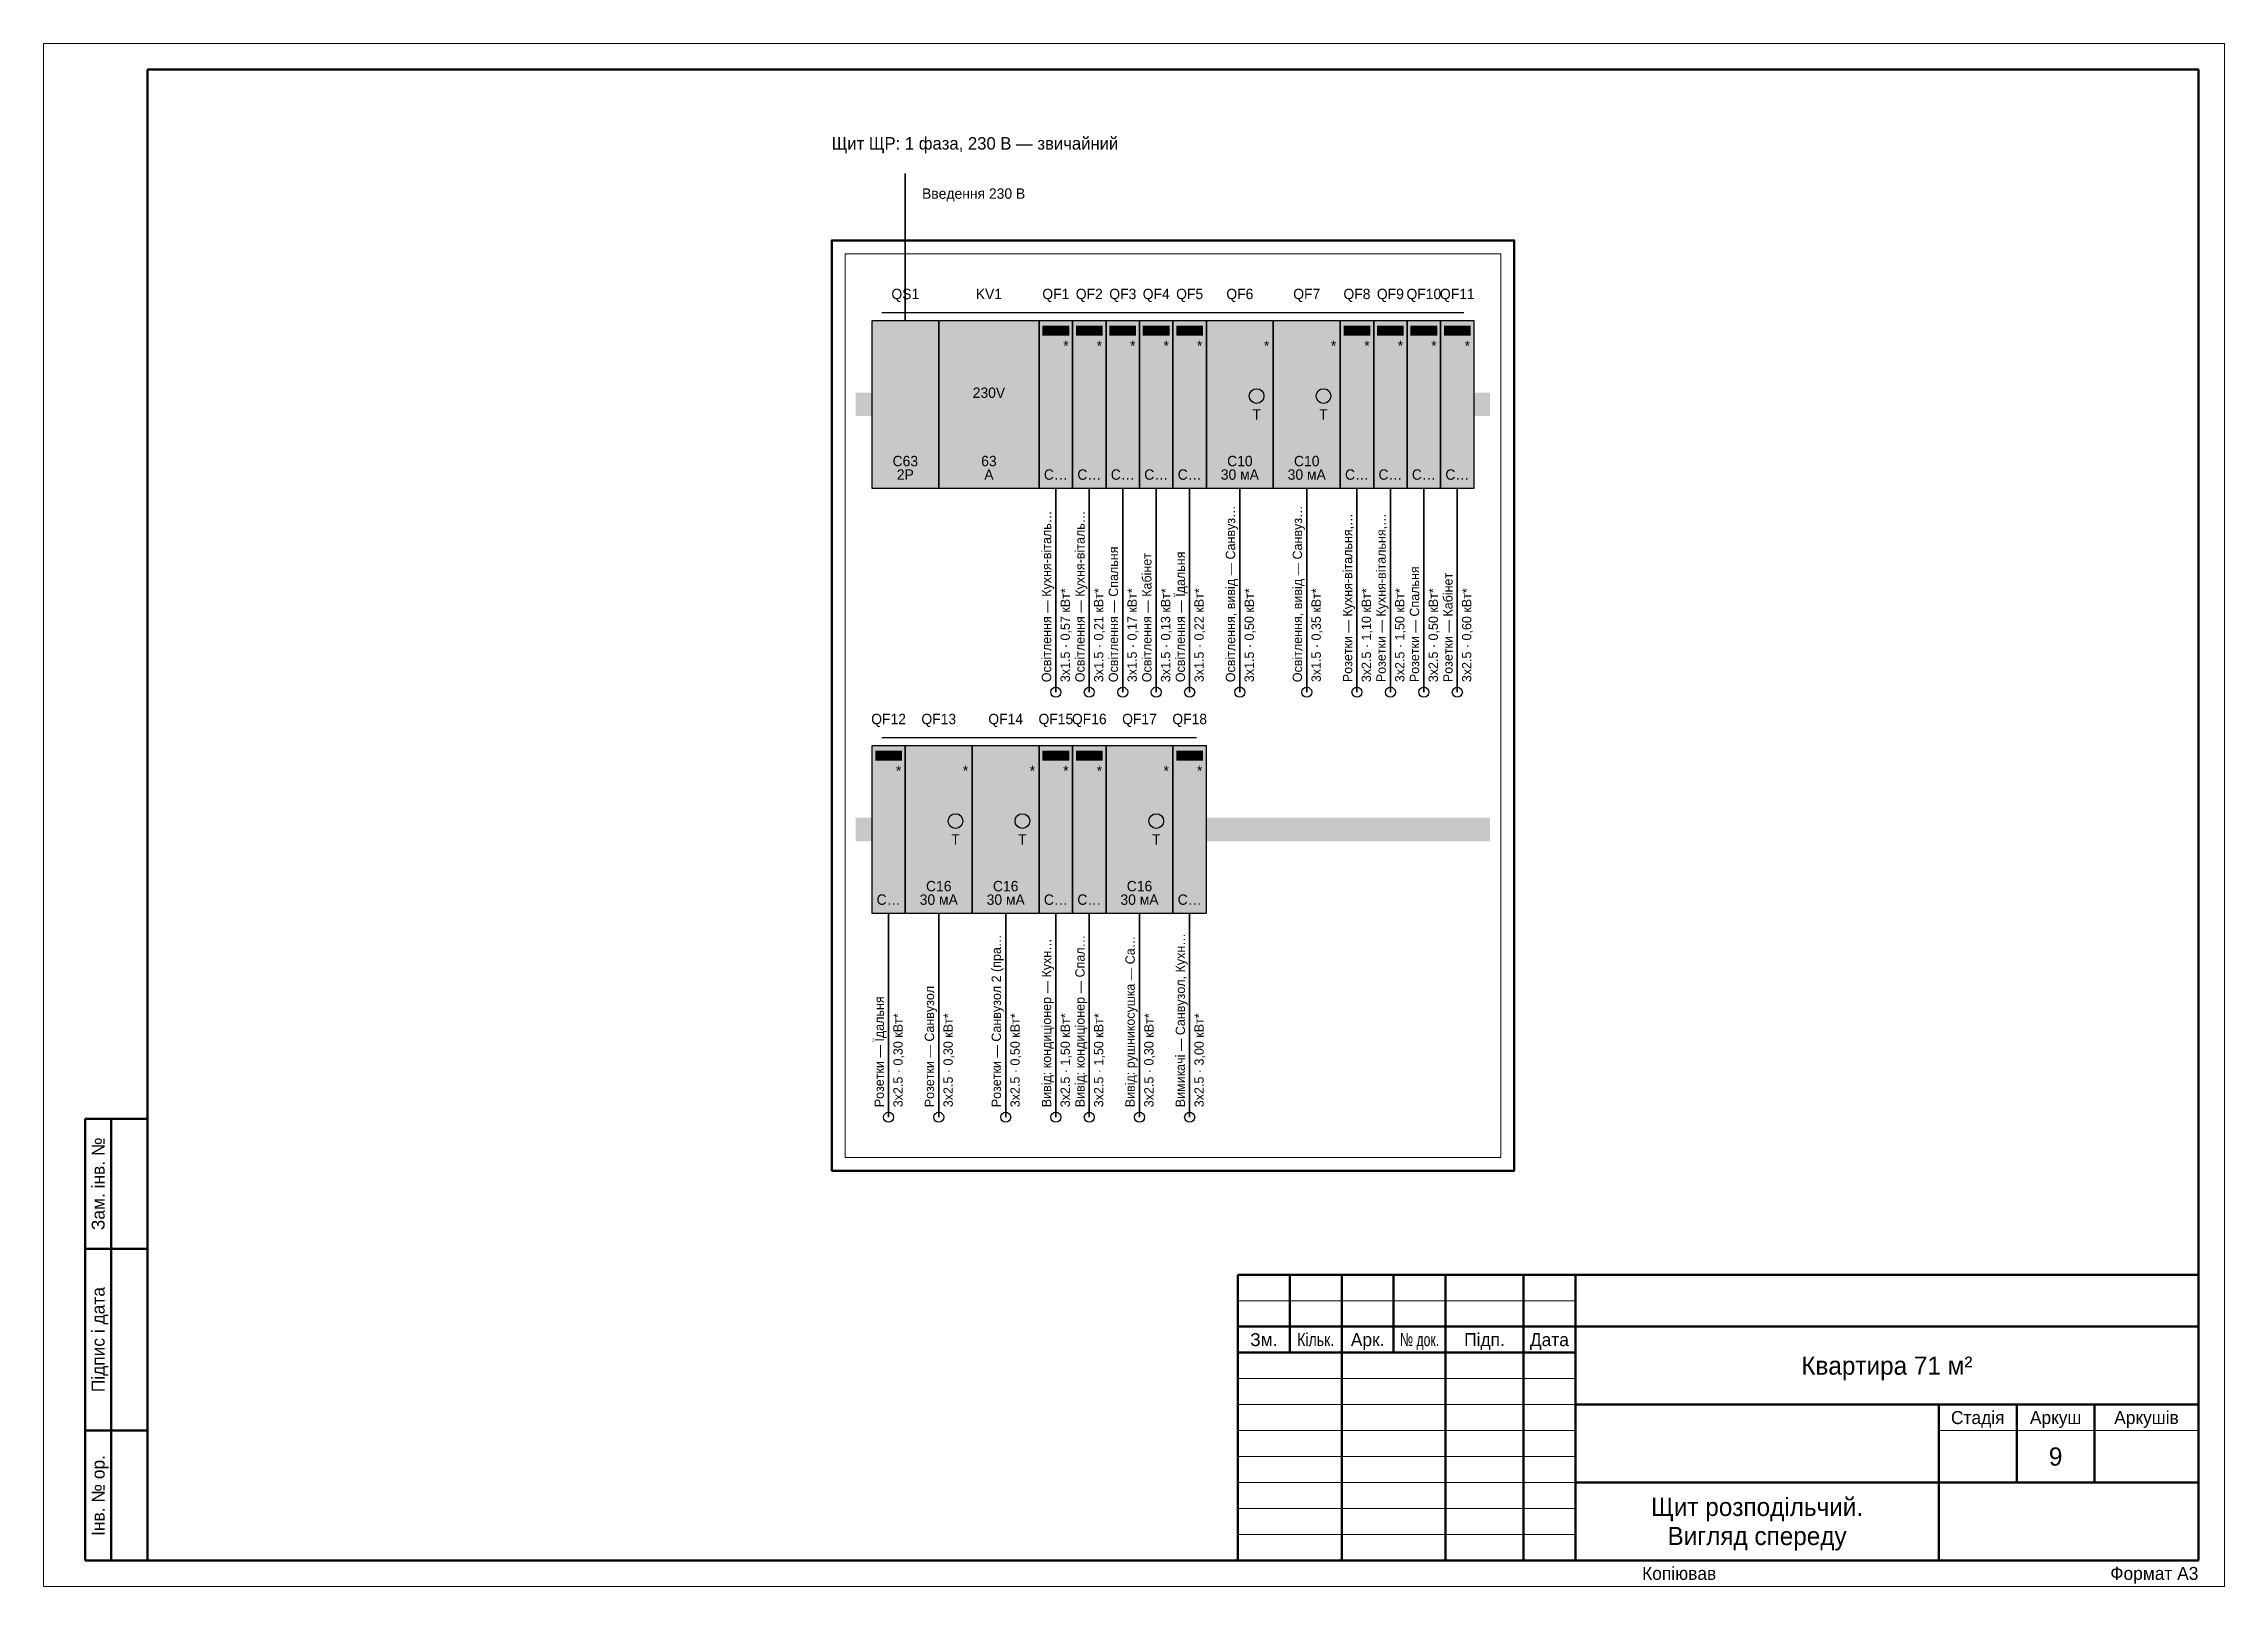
# Paper-space layout '09 Щит' of a CAD drawing. Header units: millimetres. Extents: x 0 to 420, y 0 to 297.
import ezdxf
from ezdxf.enums import TextEntityAlignment as Align

# ---------------------------------------------------------------- set-up
doc = ezdxf.new("R2010")
doc.units = ezdxf.units.MM
for name, color, linetype in [('A-SHEET', 7, 'Continuous'), ('E-PANEL', 7, 'Continuous'), ('E-PANEL-WIRE', 1, 'Continuous')]:
    doc.layers.add(name, color=color, linetype=linetype)
doc.styles.add('PLEX_LIGHT', font='IBMPlexSans-Light.ttf')

# ---------------------------------------------------------------- blocks, each defined once
blk = doc.blocks.new('STAMP_F3')
at = {"lineweight": 50}
for p, q in [((185, 55), (0, 55)), ((0, 55), (0, 0)), ((10, 40), (10, 55)), ((20, 40), (20, 55)), ((30, 40), (30, 55)), ((40, 40), (40, 55)), ((55, 40), (55, 55)), ((65, 0), (65, 55)), ((185, 0), (185, 55)), ((0, 45), (65, 45)), ((65, 45), (185, 45)), ((0, 40), (65, 40)), ((20, 0), (20, 40)), ((40, 0), (40, 40)), ((55, 0), (55, 40)), ((65, 30), (185, 30)), ((135, 0), (135, 30)), ((150, 15), (150, 30)), ((165, 15), (165, 30)), ((65, 15), (185, 15)), ((0, 0), (185, 0))]:
    blk.add_line(p, q, dxfattribs=at)
at = {"lineweight": 18}
for p, q in [((0, 50), (65, 50)), ((0, 35), (65, 35)), ((0, 30), (65, 30)), ((0, 25), (65, 25)), ((135, 25), (185, 25)), ((0, 20), (65, 20)), ((0, 15), (65, 15)), ((0, 10), (65, 10)), ((0, 5), (65, 5))]:
    blk.add_line(p, q, dxfattribs=at)
at = {"style": 'PLEX_LIGHT'}
for s, p in [('Зм.', (5, 42.5)), ('Арк.', (25, 42.5)), ('Підп.', (47.5, 42.5)), ('Дата', (60, 42.5)), ('Стадія', (142.5, 27.5)), ('Аркуш', (157.5, 27.5)), ('Аркушів', (175, 27.5))]:
    blk.add_text(s, height=2.5, dxfattribs=at).set_placement(p, align=Align.MIDDLE_CENTER)
for s, width, p in [('Кільк.', 0.81045, (15, 42.5)), ('№ док.', 0.701948, (35, 42.5))]:
    blk.add_text(s, height=2.5, dxfattribs=dict(at, width=width)).set_placement(p, align=Align.MIDDLE_CENTER)
for tag, height, p in [('CODE', 5, (125, 50)), ('DATE1', 2.5, (60, 37.5)), ('OBJECT', 3.5, (125, 37.5)), ('DATE2', 2.5, (60, 32.5)), ('OBJECT_2', 3.5, (125, 31.9)), ('DATE3', 2.5, (60, 27.5)), ('DATE4', 2.5, (60, 22.5)), ('BUILDING', 3.5, (100, 22.5)), ('STAGE', 3.5, (142.5, 20)), ('SHEET', 3.5, (157.5, 20)), ('SHEETS', 3.5, (175, 20)), ('DATE5', 2.5, (60, 17.5)), ('BUILDING_2', 3.5, (100, 16.9)), ('DATE6', 2.5, (60, 12.5)), ('DATE7', 2.5, (60, 7.5)), ('IMAGE', 3.5, (100, 7.5)), ('ORG', 2.5, (160, 7.5)), ('ORG_2', 2.5, (160, 3.5)), ('DATE8', 2.5, (60, 2.5)), ('IMAGE_2', 3.5, (100, 1.9))]:
    blk.add_attdef(tag, text='', height=height, dxfattribs=at).set_placement(p, align=Align.MIDDLE_CENTER)
for tag, p in [('ROLE1', (1, 37.5)), ('NAME1', (21, 37.5)), ('ROLE2', (1, 32.5)), ('NAME2', (21, 32.5)), ('ROLE3', (1, 27.5)), ('NAME3', (21, 27.5)), ('ROLE4', (1, 22.5)), ('NAME4', (21, 22.5)), ('ROLE5', (1, 17.5)), ('NAME5', (21, 17.5)), ('ROLE6', (1, 12.5)), ('NAME6', (21, 12.5)), ('ROLE7', (1, 7.5)), ('NAME7', (21, 7.5)), ('ROLE8', (1, 2.5)), ('NAME8', (21, 2.5))]:
    blk.add_attdef(tag, text='', height=2.5, dxfattribs=at).set_placement(p, align=Align.MIDDLE_LEFT)

psp = doc.layouts.new('09 Щит')

# ---------------------------------------------------------------- hatches: boundary and pattern name
at = {"layer": 'E-PANEL', "true_color": 0xffffff}
h = psp.add_hatch(color=7, dxfattribs=at)
h.dxf.hatch_style = 1
h.paths.add_polyline_path([(159.51, 211.44), (172.4, 211.44), (172.4, 243.65), (159.51, 243.65)])
h = psp.add_hatch(color=7, dxfattribs=at)
h.dxf.hatch_style = 1
h.paths.add_polyline_path([(172.4, 211.44), (191.73, 211.44), (191.73, 243.65), (172.4, 243.65)])
h = psp.add_hatch(color=7, dxfattribs=at)
h.dxf.hatch_style = 1
h.paths.add_polyline_path([(191.73, 211.44), (198.17, 211.44), (198.17, 243.65), (191.73, 243.65)])
h = psp.add_hatch(color=7, dxfattribs=at)
h.dxf.hatch_style = 1
h.paths.add_polyline_path([(198.17, 211.44), (204.61, 211.44), (204.61, 243.65), (198.17, 243.65)])
h = psp.add_hatch(color=7, dxfattribs=at)
h.dxf.hatch_style = 1
h.paths.add_polyline_path([(204.61, 211.44), (211.06, 211.44), (211.06, 243.65), (204.61, 243.65)])
h = psp.add_hatch(color=7, dxfattribs=at)
h.dxf.hatch_style = 1
h.paths.add_polyline_path([(211.06, 211.44), (217.5, 211.44), (217.5, 243.65), (211.06, 243.65)])
h = psp.add_hatch(color=7, dxfattribs=at)
h.dxf.hatch_style = 1
h.paths.add_polyline_path([(217.5, 211.44), (223.94, 211.44), (223.94, 243.65), (217.5, 243.65)])
h = psp.add_hatch(color=7, dxfattribs=at)
h.dxf.hatch_style = 1
h.paths.add_polyline_path([(223.94, 211.44), (236.83, 211.44), (236.83, 243.65), (223.94, 243.65)])
h = psp.add_hatch(color=7, dxfattribs=at)
h.dxf.hatch_style = 1
h.paths.add_polyline_path([(236.83, 211.44), (249.71, 211.44), (249.71, 243.65), (236.83, 243.65)])
h = psp.add_hatch(color=7, dxfattribs=at)
h.dxf.hatch_style = 1
h.paths.add_polyline_path([(249.71, 211.44), (256.16, 211.44), (256.16, 243.65), (249.71, 243.65)])
h = psp.add_hatch(color=7, dxfattribs=at)
h.dxf.hatch_style = 1
h.paths.add_polyline_path([(256.16, 211.44), (262.6, 211.44), (262.6, 243.65), (256.16, 243.65)])
h = psp.add_hatch(color=7, dxfattribs=at)
h.dxf.hatch_style = 1
h.paths.add_polyline_path([(262.6, 211.44), (269.04, 211.44), (269.04, 243.65), (262.6, 243.65)])
h = psp.add_hatch(color=7, dxfattribs=at)
h.dxf.hatch_style = 1
h.paths.add_polyline_path([(269.04, 211.44), (275.49, 211.44), (275.49, 243.65), (269.04, 243.65)])
at = {"layer": 'E-PANEL', "true_color": 0x4e79a7}
h = psp.add_hatch(color=7, dxfattribs=at)
h.dxf.hatch_style = 1
h.paths.add_polyline_path([(192.37, 240.75), (197.53, 240.75), (197.53, 242.68), (192.37, 242.68)])
at = {"layer": 'E-PANEL', "true_color": 0xf28e2b}
h = psp.add_hatch(color=7, dxfattribs=at)
h.dxf.hatch_style = 1
h.paths.add_polyline_path([(198.82, 240.75), (203.97, 240.75), (203.97, 242.68), (198.82, 242.68)])
at = {"layer": 'E-PANEL', "true_color": 0x59a14f}
h = psp.add_hatch(color=7, dxfattribs=at)
h.dxf.hatch_style = 1
h.paths.add_polyline_path([(205.26, 240.75), (210.41, 240.75), (210.41, 242.68), (205.26, 242.68)])
at = {"layer": 'E-PANEL', "true_color": 0xe15759}
h = psp.add_hatch(color=7, dxfattribs=at)
h.dxf.hatch_style = 1
h.paths.add_polyline_path([(211.7, 240.75), (216.86, 240.75), (216.86, 242.68), (211.7, 242.68)])
at = {"layer": 'E-PANEL', "true_color": 0x76b7b2}
h = psp.add_hatch(color=7, dxfattribs=at)
h.dxf.hatch_style = 1
h.paths.add_polyline_path([(218.14, 240.75), (223.3, 240.75), (223.3, 242.68), (218.14, 242.68)])
at = {"layer": 'E-PANEL', "true_color": 0xd4a72c}
h = psp.add_hatch(color=7, dxfattribs=at)
h.dxf.hatch_style = 1
h.paths.add_polyline_path([(224.59, 240.75), (236.18, 240.75), (236.18, 242.68), (224.59, 242.68)])
at = {"layer": 'E-PANEL', "true_color": 0xb07aa1}
h = psp.add_hatch(color=7, dxfattribs=at)
h.dxf.hatch_style = 1
h.paths.add_polyline_path([(237.47, 240.75), (249.07, 240.75), (249.07, 242.68), (237.47, 242.68)])
at = {"layer": 'E-PANEL', "true_color": 0xe67f8a}
h = psp.add_hatch(color=7, dxfattribs=at)
h.dxf.hatch_style = 1
h.paths.add_polyline_path([(250.36, 240.75), (255.51, 240.75), (255.51, 242.68), (250.36, 242.68)])
at = {"layer": 'E-PANEL', "true_color": 0x9c755f}
h = psp.add_hatch(color=7, dxfattribs=at)
h.dxf.hatch_style = 1
h.paths.add_polyline_path([(256.8, 240.75), (261.96, 240.75), (261.96, 242.68), (256.8, 242.68)])
at = {"layer": 'E-PANEL', "true_color": 0x5f9ed1}
h = psp.add_hatch(color=7, dxfattribs=at)
h.dxf.hatch_style = 1
h.paths.add_polyline_path([(263.24, 240.75), (268.4, 240.75), (268.4, 242.68), (263.24, 242.68)])
at = {"layer": 'E-PANEL', "true_color": 0x8cbf5f}
h = psp.add_hatch(color=7, dxfattribs=at)
h.dxf.hatch_style = 1
h.paths.add_polyline_path([(269.69, 240.75), (274.84, 240.75), (274.84, 242.68), (269.69, 242.68)])
at = {"layer": 'E-PANEL', "true_color": 0x3a3a3a}
h = psp.add_hatch(color=7, dxfattribs=at)
h.dxf.hatch_style = 1
h.paths.add_polyline_path([(161.32, 225.29), (164.15, 225.29), (164.15, 233.02), (161.32, 233.02)])
h = psp.add_hatch(color=7, dxfattribs=at)
h.dxf.hatch_style = 1
h.paths.add_polyline_path([(167.76, 225.29), (170.6, 225.29), (170.6, 233.02), (167.76, 233.02)])
at = {"layer": 'E-PANEL', "true_color": 0x1f3d2b}
h = psp.add_hatch(color=7, dxfattribs=at)
h.dxf.hatch_style = 1
h.paths.add_polyline_path([(174.33, 226.58), (189.8, 226.58), (189.8, 233.02), (174.33, 233.02)])
at = {"layer": 'E-PANEL', "true_color": 0x3a3a3a}
h = psp.add_hatch(color=7, dxfattribs=at)
h.dxf.hatch_style = 1
h.paths.add_polyline_path([(193.53, 225.29), (196.37, 225.29), (196.37, 233.02), (193.53, 233.02)])
h = psp.add_hatch(color=7, dxfattribs=at)
h.dxf.hatch_style = 1
h.paths.add_polyline_path([(199.98, 225.29), (202.81, 225.29), (202.81, 233.02), (199.98, 233.02)])
h = psp.add_hatch(color=7, dxfattribs=at)
h.dxf.hatch_style = 1
h.paths.add_polyline_path([(206.42, 225.29), (209.25, 225.29), (209.25, 233.02), (206.42, 233.02)])
h = psp.add_hatch(color=7, dxfattribs=at)
h.dxf.hatch_style = 1
h.paths.add_polyline_path([(212.86, 225.29), (215.7, 225.29), (215.7, 233.02), (212.86, 233.02)])
h = psp.add_hatch(color=7, dxfattribs=at)
h.dxf.hatch_style = 1
h.paths.add_polyline_path([(219.3, 225.29), (222.14, 225.29), (222.14, 233.02), (219.3, 233.02)])
h = psp.add_hatch(color=7, dxfattribs=at)
h.dxf.hatch_style = 1
h.paths.add_polyline_path([(225.75, 225.29), (228.58, 225.29), (228.58, 233.02), (225.75, 233.02)])
h = psp.add_hatch(color=7, dxfattribs=at)
h.dxf.hatch_style = 1
h.paths.add_polyline_path([(238.63, 225.29), (241.47, 225.29), (241.47, 233.02), (238.63, 233.02)])
h = psp.add_hatch(color=7, dxfattribs=at)
h.dxf.hatch_style = 1
h.paths.add_polyline_path([(251.52, 225.29), (254.35, 225.29), (254.35, 233.02), (251.52, 233.02)])
h = psp.add_hatch(color=7, dxfattribs=at)
h.dxf.hatch_style = 1
h.paths.add_polyline_path([(257.96, 225.29), (260.8, 225.29), (260.8, 233.02), (257.96, 233.02)])
h = psp.add_hatch(color=7, dxfattribs=at)
h.dxf.hatch_style = 1
h.paths.add_polyline_path([(264.4, 225.29), (267.24, 225.29), (267.24, 233.02), (264.4, 233.02)])
h = psp.add_hatch(color=7, dxfattribs=at)
h.dxf.hatch_style = 1
h.paths.add_polyline_path([(270.85, 225.29), (273.68, 225.29), (273.68, 233.02), (270.85, 233.02)])
at = {"layer": 'E-PANEL', "true_color": 0xc8c8c8}
h = psp.add_hatch(color=7, dxfattribs=at)
h.dxf.hatch_style = 1
h.paths.add_polyline_path([(156.42, 225.29), (278.58, 225.29), (278.58, 229.8), (156.42, 229.8)])
at = {"layer": 'E-PANEL', "true_color": 0xffffff}
h = psp.add_hatch(color=7, dxfattribs=at)
h.dxf.hatch_style = 1
h.paths.add_polyline_path([(159.51, 129.61), (165.96, 129.61), (165.96, 161.83), (159.51, 161.83)])
at = {"layer": 'E-PANEL', "true_color": 0xc9845c}
h = psp.add_hatch(color=7, dxfattribs=at)
h.dxf.hatch_style = 1
h.paths.add_polyline_path([(160.16, 158.93), (165.31, 158.93), (165.31, 160.86), (160.16, 160.86)])
at = {"layer": 'E-PANEL', "true_color": 0xffffff}
h = psp.add_hatch(color=7, dxfattribs=at)
h.dxf.hatch_style = 1
h.paths.add_polyline_path([(165.96, 129.61), (178.84, 129.61), (178.84, 161.83), (165.96, 161.83)])
at = {"layer": 'E-PANEL', "true_color": 0x7f7fc9}
h = psp.add_hatch(color=7, dxfattribs=at)
h.dxf.hatch_style = 1
h.paths.add_polyline_path([(166.6, 158.93), (178.2, 158.93), (178.2, 160.86), (166.6, 160.86)])
at = {"layer": 'E-PANEL', "true_color": 0xffffff}
h = psp.add_hatch(color=7, dxfattribs=at)
h.dxf.hatch_style = 1
h.paths.add_polyline_path([(178.84, 129.61), (191.73, 129.61), (191.73, 161.83), (178.84, 161.83)])
at = {"layer": 'E-PANEL', "true_color": 0x4fb0a0}
h = psp.add_hatch(color=7, dxfattribs=at)
h.dxf.hatch_style = 1
h.paths.add_polyline_path([(179.49, 158.93), (191.08, 158.93), (191.08, 160.86), (179.49, 160.86)])
at = {"layer": 'E-PANEL', "true_color": 0xffffff}
h = psp.add_hatch(color=7, dxfattribs=at)
h.dxf.hatch_style = 1
h.paths.add_polyline_path([(191.73, 129.61), (198.17, 129.61), (198.17, 161.83), (191.73, 161.83)])
at = {"layer": 'E-PANEL', "true_color": 0x4e79a7}
h = psp.add_hatch(color=7, dxfattribs=at)
h.dxf.hatch_style = 1
h.paths.add_polyline_path([(192.37, 158.93), (197.53, 158.93), (197.53, 160.86), (192.37, 160.86)])
at = {"layer": 'E-PANEL', "true_color": 0xffffff}
h = psp.add_hatch(color=7, dxfattribs=at)
h.dxf.hatch_style = 1
h.paths.add_polyline_path([(198.17, 129.61), (204.61, 129.61), (204.61, 161.83), (198.17, 161.83)])
at = {"layer": 'E-PANEL', "true_color": 0xf28e2b}
h = psp.add_hatch(color=7, dxfattribs=at)
h.dxf.hatch_style = 1
h.paths.add_polyline_path([(198.82, 158.93), (203.97, 158.93), (203.97, 160.86), (198.82, 160.86)])
at = {"layer": 'E-PANEL', "true_color": 0xffffff}
h = psp.add_hatch(color=7, dxfattribs=at)
h.dxf.hatch_style = 1
h.paths.add_polyline_path([(204.61, 129.61), (217.5, 129.61), (217.5, 161.83), (204.61, 161.83)])
at = {"layer": 'E-PANEL', "true_color": 0x59a14f}
h = psp.add_hatch(color=7, dxfattribs=at)
h.dxf.hatch_style = 1
h.paths.add_polyline_path([(205.26, 158.93), (216.86, 158.93), (216.86, 160.86), (205.26, 160.86)])
at = {"layer": 'E-PANEL', "true_color": 0xffffff}
h = psp.add_hatch(color=7, dxfattribs=at)
h.dxf.hatch_style = 1
h.paths.add_polyline_path([(217.5, 129.61), (223.94, 129.61), (223.94, 161.83), (217.5, 161.83)])
at = {"layer": 'E-PANEL', "true_color": 0xe15759}
h = psp.add_hatch(color=7, dxfattribs=at)
h.dxf.hatch_style = 1
h.paths.add_polyline_path([(218.14, 158.93), (223.3, 158.93), (223.3, 160.86), (218.14, 160.86)])
at = {"layer": 'E-PANEL', "true_color": 0xc8c8c8}
h = psp.add_hatch(color=7, dxfattribs=at)
h.dxf.hatch_style = 1
h.paths.add_polyline_path([(156.42, 143.46), (278.58, 143.46), (278.58, 147.97), (156.42, 147.97)])
at = {"layer": 'E-PANEL', "true_color": 0x3a3a3a}
h = psp.add_hatch(color=7, dxfattribs=at)
h.dxf.hatch_style = 1
h.paths.add_polyline_path([(161.32, 143.46), (164.15, 143.46), (164.15, 151.19), (161.32, 151.19)])
h = psp.add_hatch(color=7, dxfattribs=at)
h.dxf.hatch_style = 1
h.paths.add_polyline_path([(167.76, 143.46), (170.6, 143.46), (170.6, 151.19), (167.76, 151.19)])
h = psp.add_hatch(color=7, dxfattribs=at)
h.dxf.hatch_style = 1
h.paths.add_polyline_path([(180.65, 143.46), (183.48, 143.46), (183.48, 151.19), (180.65, 151.19)])
h = psp.add_hatch(color=7, dxfattribs=at)
h.dxf.hatch_style = 1
h.paths.add_polyline_path([(193.53, 143.46), (196.37, 143.46), (196.37, 151.19), (193.53, 151.19)])
h = psp.add_hatch(color=7, dxfattribs=at)
h.dxf.hatch_style = 1
h.paths.add_polyline_path([(199.98, 143.46), (202.81, 143.46), (202.81, 151.19), (199.98, 151.19)])
h = psp.add_hatch(color=7, dxfattribs=at)
h.dxf.hatch_style = 1
h.paths.add_polyline_path([(206.42, 143.46), (209.25, 143.46), (209.25, 151.19), (206.42, 151.19)])
h = psp.add_hatch(color=7, dxfattribs=at)
h.dxf.hatch_style = 1
h.paths.add_polyline_path([(219.3, 143.46), (222.14, 143.46), (222.14, 151.19), (219.3, 151.19)])

# ---------------------------------------------------------------- linework, layer by layer
at = {"layer": 'A-SHEET', "lineweight": 18}
for p, q in [((420, 297), (0, 297)), ((0, 297), (0, 0)), ((420, 0), (420, 297)), ((0, 0), (420, 0))]:
    psp.add_line(p, q, dxfattribs=at)
at = {"layer": 'A-SHEET', "lineweight": 50}
for p, q in [((415, 292), (20, 292)), ((20, 292), (20, 5)), ((415, 5), (415, 292)), ((20, 90), (8, 90)), ((8, 90), (8, 65)), ((13, 65), (13, 90)), ((20, 65), (20, 90)), ((20, 65), (8, 65)), ((8, 65), (8, 30)), ((8, 65), (20, 65)), ((13, 30), (13, 65)), ((20, 30), (20, 65)), ((20, 30), (8, 30)), ((8, 30), (8, 5)), ((8, 30), (20, 30)), ((13, 5), (13, 30)), ((20, 5), (20, 30)), ((8, 5), (20, 5)), ((20, 5), (415, 5))]:
    psp.add_line(p, q, dxfattribs=at)
at = {"layer": 'E-PANEL', "lineweight": 50, "true_color": 0x3a3a3a}
psp.add_lwpolyline([(151.78, 80), (283.22, 80), (283.22, 259.11), (151.78, 259.11)], close=True, dxfattribs=at)
at = {"layer": 'E-PANEL', "lineweight": 13, "true_color": 0x8c8c8c}
psp.add_lwpolyline([(154.36, 82.58), (280.64, 82.58), (280.64, 256.54), (154.36, 256.54)], close=True, dxfattribs=at)
at = {"layer": 'E-PANEL', "lineweight": 25, "true_color": 0x3a3a3a}
for points in [[(159.51, 211.44), (172.4, 211.44), (172.4, 243.65), (159.51, 243.65)], [(172.4, 211.44), (191.73, 211.44), (191.73, 243.65), (172.4, 243.65)], [(191.73, 211.44), (198.17, 211.44), (198.17, 243.65), (191.73, 243.65)], [(198.17, 211.44), (204.61, 211.44), (204.61, 243.65), (198.17, 243.65)], [(204.61, 211.44), (211.06, 211.44), (211.06, 243.65), (204.61, 243.65)], [(211.06, 211.44), (217.5, 211.44), (217.5, 243.65), (211.06, 243.65)], [(217.5, 211.44), (223.94, 211.44), (223.94, 243.65), (217.5, 243.65)], [(223.94, 211.44), (236.83, 211.44), (236.83, 243.65), (223.94, 243.65)], [(236.83, 211.44), (249.71, 211.44), (249.71, 243.65), (236.83, 243.65)], [(249.71, 211.44), (256.16, 211.44), (256.16, 243.65), (249.71, 243.65)], [(256.16, 211.44), (262.6, 211.44), (262.6, 243.65), (256.16, 243.65)], [(262.6, 211.44), (269.04, 211.44), (269.04, 243.65), (262.6, 243.65)], [(269.04, 211.44), (275.49, 211.44), (275.49, 243.65), (269.04, 243.65)], [(159.51, 129.61), (165.96, 129.61), (165.96, 161.83), (159.51, 161.83)], [(165.96, 129.61), (178.84, 129.61), (178.84, 161.83), (165.96, 161.83)], [(178.84, 129.61), (191.73, 129.61), (191.73, 161.83), (178.84, 161.83)], [(191.73, 129.61), (198.17, 129.61), (198.17, 161.83), (191.73, 161.83)], [(198.17, 129.61), (204.61, 129.61), (204.61, 161.83), (198.17, 161.83)], [(204.61, 129.61), (217.5, 129.61), (217.5, 161.83), (204.61, 161.83)], [(217.5, 129.61), (223.94, 129.61), (223.94, 161.83), (217.5, 161.83)]]:
    psp.add_lwpolyline(points, close=True, dxfattribs=at)
at = {"layer": 'E-PANEL', "lineweight": 25, "true_color": 0x5a5a5a}
for points in [[(161.45, 245.26), (273.55, 245.26)], [(161.45, 163.44), (222.01, 163.44)]]:
    psp.add_lwpolyline(points, dxfattribs=at)
at = {"layer": 'E-PANEL'}
for centre in [(233.61, 229.15), (246.49, 229.15), (175.62, 147.33), (188.51, 147.33), (214.28, 147.33)]:
    psp.add_circle(centre, 1.42, dxfattribs=at)
at = {"layer": 'E-PANEL-WIRE', "lineweight": 35, "true_color": 0x8b4513}
psp.add_lwpolyline([(165.96, 272), (165.96, 243.65)], dxfattribs=at)
at = {"layer": 'E-PANEL-WIRE', "lineweight": 35, "true_color": 0x4e79a7}
for points in [[(194.95, 211.44), (194.95, 172.13)], [(194.95, 129.61), (194.95, 90.31)]]:
    psp.add_lwpolyline(points, dxfattribs=at)
at = {"layer": 'E-PANEL-WIRE', "lineweight": 35, "true_color": 0xf28e2b}
for points in [[(201.39, 211.44), (201.39, 172.13)], [(201.39, 129.61), (201.39, 90.31)]]:
    psp.add_lwpolyline(points, dxfattribs=at)
at = {"layer": 'E-PANEL-WIRE', "lineweight": 35, "true_color": 0x59a14f}
for points in [[(207.84, 211.44), (207.84, 172.13)], [(211.06, 129.61), (211.06, 90.31)]]:
    psp.add_lwpolyline(points, dxfattribs=at)
at = {"layer": 'E-PANEL-WIRE', "lineweight": 35, "true_color": 0xe15759}
for points in [[(214.28, 211.44), (214.28, 172.13)], [(220.72, 129.61), (220.72, 90.31)]]:
    psp.add_lwpolyline(points, dxfattribs=at)
at = {"layer": 'E-PANEL-WIRE', "lineweight": 35, "true_color": 0x76b7b2}
psp.add_lwpolyline([(220.72, 211.44), (220.72, 172.13)], dxfattribs=at)
at = {"layer": 'E-PANEL-WIRE', "lineweight": 35, "true_color": 0xd4a72c}
psp.add_lwpolyline([(230.39, 211.44), (230.39, 172.13)], dxfattribs=at)
at = {"layer": 'E-PANEL-WIRE', "lineweight": 35, "true_color": 0xb07aa1}
psp.add_lwpolyline([(243.27, 211.44), (243.27, 172.13)], dxfattribs=at)
at = {"layer": 'E-PANEL-WIRE', "lineweight": 35, "true_color": 0xe67f8a}
psp.add_lwpolyline([(252.94, 211.44), (252.94, 172.13)], dxfattribs=at)
at = {"layer": 'E-PANEL-WIRE', "lineweight": 35, "true_color": 0x9c755f}
psp.add_lwpolyline([(259.38, 211.44), (259.38, 172.13)], dxfattribs=at)
at = {"layer": 'E-PANEL-WIRE', "lineweight": 35, "true_color": 0x5f9ed1}
psp.add_lwpolyline([(265.82, 211.44), (265.82, 172.13)], dxfattribs=at)
at = {"layer": 'E-PANEL-WIRE', "lineweight": 35, "true_color": 0x8cbf5f}
psp.add_lwpolyline([(272.27, 211.44), (272.27, 172.13)], dxfattribs=at)
at = {"layer": 'E-PANEL-WIRE', "lineweight": 35, "true_color": 0xc9845c}
psp.add_lwpolyline([(162.73, 129.61), (162.73, 90.31)], dxfattribs=at)
at = {"layer": 'E-PANEL-WIRE', "lineweight": 35, "true_color": 0x7f7fc9}
psp.add_lwpolyline([(172.4, 129.61), (172.4, 90.31)], dxfattribs=at)
at = {"layer": 'E-PANEL-WIRE', "lineweight": 35, "true_color": 0x4fb0a0}
psp.add_lwpolyline([(185.29, 129.61), (185.29, 90.31)], dxfattribs=at)
at = {"layer": 'E-PANEL-WIRE', "true_color": 0x4e79a7}
for centre in [(194.95, 172.13), (194.95, 90.31)]:
    psp.add_circle(centre, 0.966, dxfattribs=at)
at = {"layer": 'E-PANEL-WIRE', "true_color": 0xf28e2b}
for centre in [(201.39, 172.13), (201.39, 90.31)]:
    psp.add_circle(centre, 0.966, dxfattribs=at)
at = {"layer": 'E-PANEL-WIRE', "true_color": 0x59a14f}
for centre in [(207.84, 172.13), (211.06, 90.31)]:
    psp.add_circle(centre, 0.966, dxfattribs=at)
at = {"layer": 'E-PANEL-WIRE', "true_color": 0xe15759}
for centre in [(214.28, 172.13), (220.72, 90.31)]:
    psp.add_circle(centre, 0.966, dxfattribs=at)
at = {"layer": 'E-PANEL-WIRE', "true_color": 0x76b7b2}
psp.add_circle((220.72, 172.13), 0.966, dxfattribs=at)
at = {"layer": 'E-PANEL-WIRE', "true_color": 0xd4a72c}
psp.add_circle((230.39, 172.13), 0.966, dxfattribs=at)
at = {"layer": 'E-PANEL-WIRE', "true_color": 0xb07aa1}
psp.add_circle((243.27, 172.13), 0.966, dxfattribs=at)
at = {"layer": 'E-PANEL-WIRE', "true_color": 0xe67f8a}
psp.add_circle((252.94, 172.13), 0.966, dxfattribs=at)
at = {"layer": 'E-PANEL-WIRE', "true_color": 0x9c755f}
psp.add_circle((259.38, 172.13), 0.966, dxfattribs=at)
at = {"layer": 'E-PANEL-WIRE', "true_color": 0x5f9ed1}
psp.add_circle((265.82, 172.13), 0.966, dxfattribs=at)
at = {"layer": 'E-PANEL-WIRE', "true_color": 0x8cbf5f}
psp.add_circle((272.27, 172.13), 0.966, dxfattribs=at)
at = {"layer": 'E-PANEL-WIRE', "true_color": 0xc9845c}
psp.add_circle((162.73, 90.31), 0.966, dxfattribs=at)
at = {"layer": 'E-PANEL-WIRE', "true_color": 0x7f7fc9}
psp.add_circle((172.4, 90.31), 0.966, dxfattribs=at)
at = {"layer": 'E-PANEL-WIRE', "true_color": 0x4fb0a0}
psp.add_circle((185.29, 90.31), 0.966, dxfattribs=at)

# ---------------------------------------------------------------- block references
at = {"layer": 'A-SHEET'}
ref = psp.add_blockref('STAMP_F3', (230, 5), dxfattribs=at)
ref.add_attrib('OBJECT', 'Квартира 71 м²', dxfattribs={"layer": '0', "height": 3.5, "style": 'PLEX_LIGHT'}).set_placement((355, 42.5), align=Align.MIDDLE_CENTER)
ref.add_attrib('IMAGE', 'Щит розподільчий.', dxfattribs={"layer": '0', "height": 3.5, "style": 'PLEX_LIGHT'}).set_placement((330, 15.3), align=Align.MIDDLE_CENTER)
ref.add_attrib('IMAGE_2', 'Вигляд спереду', dxfattribs={"layer": '0', "height": 3.5, "style": 'PLEX_LIGHT'}).set_placement((330, 9.7), align=Align.MIDDLE_CENTER)
ref.add_attrib('SHEET', '9', dxfattribs={"layer": '0', "height": 3.5, "style": 'PLEX_LIGHT'}).set_placement((387.5, 25), align=Align.MIDDLE_CENTER)

# ---------------------------------------------------------------- texts
at = {"layer": 'A-SHEET', "style": 'PLEX_LIGHT'}
for s, p in [('Зам. інв. №', (10.5, 77.5)), ('Підпис і дата', (10.5, 47.5)), ('Інв. № ор.', (10.5, 17.5))]:
    psp.add_text(s, height=2.5, rotation=90, dxfattribs=at).set_placement(p, align=Align.MIDDLE_CENTER)
psp.add_text('Копіював', height=2.5, dxfattribs=at).set_placement((315, 2.5), align=Align.MIDDLE_CENTER)
psp.add_text('Формат A3', height=2.5, dxfattribs=at).set_placement((415, 2.5), align=Align.MIDDLE_RIGHT)
at = {"layer": 'E-PANEL', "true_color": 0x3a3a3a, "style": 'PLEX_LIGHT'}
for s, height, p in [('Щит ЩР: 1 фаза, 230 В — звичайний', 2.4, (151.78, 277.8)), ('Введення 230 В', 2, (169.18, 268.13))]:
    psp.add_text(s, height=height, dxfattribs=at).set_placement(p, align=Align.MIDDLE_LEFT)
for s, p in [('QS1', (165.96, 248.81)), ('KV1', (182.06, 248.81)), ('QF1', (194.95, 248.81)), ('QF2', (201.39, 248.81)), ('QF3', (207.84, 248.81)), ('QF4', (214.28, 248.81)), ('QF5', (220.72, 248.81)), ('QF6', (230.39, 248.81)), ('QF7', (243.27, 248.81)), ('QF8', (252.94, 248.81)), ('QF9', (259.38, 248.81)), ('QF10', (265.82, 248.81)), ('QF11', (272.27, 248.81)), ('*', (196.88, 238.82)), ('*', (203.33, 238.82)), ('*', (209.77, 238.82)), ('*', (216.21, 238.82)), ('*', (222.65, 238.82)), ('*', (235.54, 238.82)), ('*', (248.43, 238.82)), ('*', (254.87, 238.82)), ('*', (261.31, 238.82)), ('*', (267.76, 238.82)), ('*', (274.2, 238.82)), ('T', (233.61, 225.61)), ('T', (246.49, 225.61)), ('C63', (165.96, 216.64)), ('2P', (165.96, 214.04)), ('63', (182.06, 216.64)), ('А', (182.06, 214.04)), ('C…', (194.95, 214.04)), ('C…', (201.39, 214.04)), ('C…', (207.84, 214.04)), ('C…', (214.28, 214.04)), ('C…', (220.72, 214.04)), ('30 мА', (230.39, 214.04)), ('C10', (230.39, 216.64)), ('30 мА', (243.27, 214.04)), ('C10', (243.27, 216.64)), ('C…', (252.94, 214.04)), ('C…', (259.38, 214.04)), ('C…', (265.82, 214.04)), ('C…', (272.27, 214.04)), ('QF12', (162.73, 166.98)), ('QF13', (172.4, 166.98)), ('QF14', (185.29, 166.98)), ('QF15', (194.95, 166.98)), ('QF16', (201.39, 166.98)), ('QF17', (211.06, 166.98)), ('QF18', (220.72, 166.98)), ('*', (164.67, 156.99)), ('*', (177.55, 156.99)), ('*', (190.44, 156.99)), ('*', (196.88, 156.99)), ('*', (203.33, 156.99)), ('*', (216.21, 156.99)), ('*', (222.65, 156.99)), ('T', (175.62, 143.79)), ('T', (188.51, 143.79)), ('T', (214.28, 143.79)), ('C16', (172.4, 134.81)), ('C16', (185.29, 134.81)), ('C16', (211.06, 134.81)), ('C…', (162.73, 132.21)), ('30 мА', (172.4, 132.21)), ('30 мА', (185.29, 132.21)), ('C…', (194.95, 132.21)), ('C…', (201.39, 132.21)), ('30 мА', (211.06, 132.21)), ('C…', (220.72, 132.21))]:
    psp.add_text(s, height=2, dxfattribs=at).set_placement(p, align=Align.MIDDLE_CENTER)
at = {"layer": 'E-PANEL', "true_color": 0x7cfc9a, "style": 'PLEX_LIGHT'}
psp.add_text('230V', height=2, dxfattribs=at).set_placement((182.06, 229.8), align=Align.MIDDLE_CENTER)
at = {"layer": 'E-PANEL', "true_color": 0x3a3a3a, "style": 'PLEX_LIGHT'}
for s, p in [('Освітлення — Кухня-віталь…', (193.15, 174.07)), ('Освітлення — Кухня-віталь…', (199.59, 174.07)), ('Освітлення, вивід — Санвуз…', (228.58, 174.07)), ('Освітлення, вивід — Санвуз…', (241.47, 174.07)), ('Розетки — Кухня-вітальня,…', (251.13, 174.07)), ('Розетки — Кухня-вітальня,…', (257.58, 174.07)), ('Освітлення — Спальня', (206.03, 174.07)), ('Освітлення — Кабінет', (212.47, 174.07)), ('Освітлення — Їдальня', (218.92, 174.07)), ('Розетки — Спальня', (264.02, 174.07)), ('Розетки — Кабінет', (270.46, 174.07)), ('Розетки — Санвузол 2 (пра…', (183.48, 92.24)), ('Вивід: кондиціонер — Кухн…', (193.15, 92.24)), ('Вивід: кондиціонер — Спал…', (199.59, 92.24)), ('Вивід: рушникосушка — Са…', (209.25, 92.24)), ('Вимикачі — Санвузол, Кухн…', (218.92, 92.24)), ('Розетки — Їдальня', (160.93, 92.24)), ('Розетки — Санвузол', (170.6, 92.24))]:
    psp.add_text(s, height=1.8, rotation=90, dxfattribs=at).set_placement(p, align=Align.MIDDLE_LEFT)
at = {"layer": 'E-PANEL', "true_color": 0x4e79a7, "style": 'PLEX_LIGHT'}
for s, p in [('3x1.5 · 0,57 кВт*', (196.75, 174.07)), ('3x2.5 · 1,50 кВт*', (196.75, 92.24))]:
    psp.add_text(s, height=1.8, rotation=90, dxfattribs=at).set_placement(p, align=Align.MIDDLE_LEFT)
at = {"layer": 'E-PANEL', "true_color": 0xf28e2b, "style": 'PLEX_LIGHT'}
for s, p in [('3x1.5 · 0,21 кВт*', (203.2, 174.07)), ('3x2.5 · 1,50 кВт*', (203.2, 92.24))]:
    psp.add_text(s, height=1.8, rotation=90, dxfattribs=at).set_placement(p, align=Align.MIDDLE_LEFT)
at = {"layer": 'E-PANEL', "true_color": 0x59a14f, "style": 'PLEX_LIGHT'}
for s, p in [('3x1.5 · 0,17 кВт*', (209.64, 174.07)), ('3x2.5 · 0,30 кВт*', (212.86, 92.24))]:
    psp.add_text(s, height=1.8, rotation=90, dxfattribs=at).set_placement(p, align=Align.MIDDLE_LEFT)
at = {"layer": 'E-PANEL', "true_color": 0xe15759, "style": 'PLEX_LIGHT'}
for s, p in [('3x1.5 · 0,13 кВт*', (216.08, 174.07)), ('3x2.5 · 3,00 кВт*', (222.53, 92.24))]:
    psp.add_text(s, height=1.8, rotation=90, dxfattribs=at).set_placement(p, align=Align.MIDDLE_LEFT)
at = {"layer": 'E-PANEL', "true_color": 0x76b7b2, "style": 'PLEX_LIGHT'}
psp.add_text('3x1.5 · 0,22 кВт*', height=1.8, rotation=90, dxfattribs=at).set_placement((222.53, 174.07), align=Align.MIDDLE_LEFT)
at = {"layer": 'E-PANEL', "true_color": 0xd4a72c, "style": 'PLEX_LIGHT'}
psp.add_text('3x1.5 · 0,50 кВт*', height=1.8, rotation=90, dxfattribs=at).set_placement((232.19, 174.07), align=Align.MIDDLE_LEFT)
at = {"layer": 'E-PANEL', "true_color": 0xb07aa1, "style": 'PLEX_LIGHT'}
psp.add_text('3x1.5 · 0,35 кВт*', height=1.8, rotation=90, dxfattribs=at).set_placement((245.08, 174.07), align=Align.MIDDLE_LEFT)
at = {"layer": 'E-PANEL', "true_color": 0xe67f8a, "style": 'PLEX_LIGHT'}
psp.add_text('3x2.5 · 1,10 кВт*', height=1.8, rotation=90, dxfattribs=at).set_placement((254.74, 174.07), align=Align.MIDDLE_LEFT)
at = {"layer": 'E-PANEL', "true_color": 0x9c755f, "style": 'PLEX_LIGHT'}
psp.add_text('3x2.5 · 1,50 кВт*', height=1.8, rotation=90, dxfattribs=at).set_placement((261.18, 174.07), align=Align.MIDDLE_LEFT)
at = {"layer": 'E-PANEL', "true_color": 0x5f9ed1, "style": 'PLEX_LIGHT'}
psp.add_text('3x2.5 · 0,50 кВт*', height=1.8, rotation=90, dxfattribs=at).set_placement((267.63, 174.07), align=Align.MIDDLE_LEFT)
at = {"layer": 'E-PANEL', "true_color": 0x8cbf5f, "style": 'PLEX_LIGHT'}
psp.add_text('3x2.5 · 0,60 кВт*', height=1.8, rotation=90, dxfattribs=at).set_placement((274.07, 174.07), align=Align.MIDDLE_LEFT)
at = {"layer": 'E-PANEL', "true_color": 0xc9845c, "style": 'PLEX_LIGHT'}
psp.add_text('3x2.5 · 0,30 кВт*', height=1.8, rotation=90, dxfattribs=at).set_placement((164.54, 92.24), align=Align.MIDDLE_LEFT)
at = {"layer": 'E-PANEL', "true_color": 0x7f7fc9, "style": 'PLEX_LIGHT'}
psp.add_text('3x2.5 · 0,30 кВт*', height=1.8, rotation=90, dxfattribs=at).set_placement((174.2, 92.24), align=Align.MIDDLE_LEFT)
at = {"layer": 'E-PANEL', "true_color": 0x4fb0a0, "style": 'PLEX_LIGHT'}
psp.add_text('3x2.5 · 0,50 кВт*', height=1.8, rotation=90, dxfattribs=at).set_placement((187.09, 92.24), align=Align.MIDDLE_LEFT)

doc.saveas('drawing.dxf')
